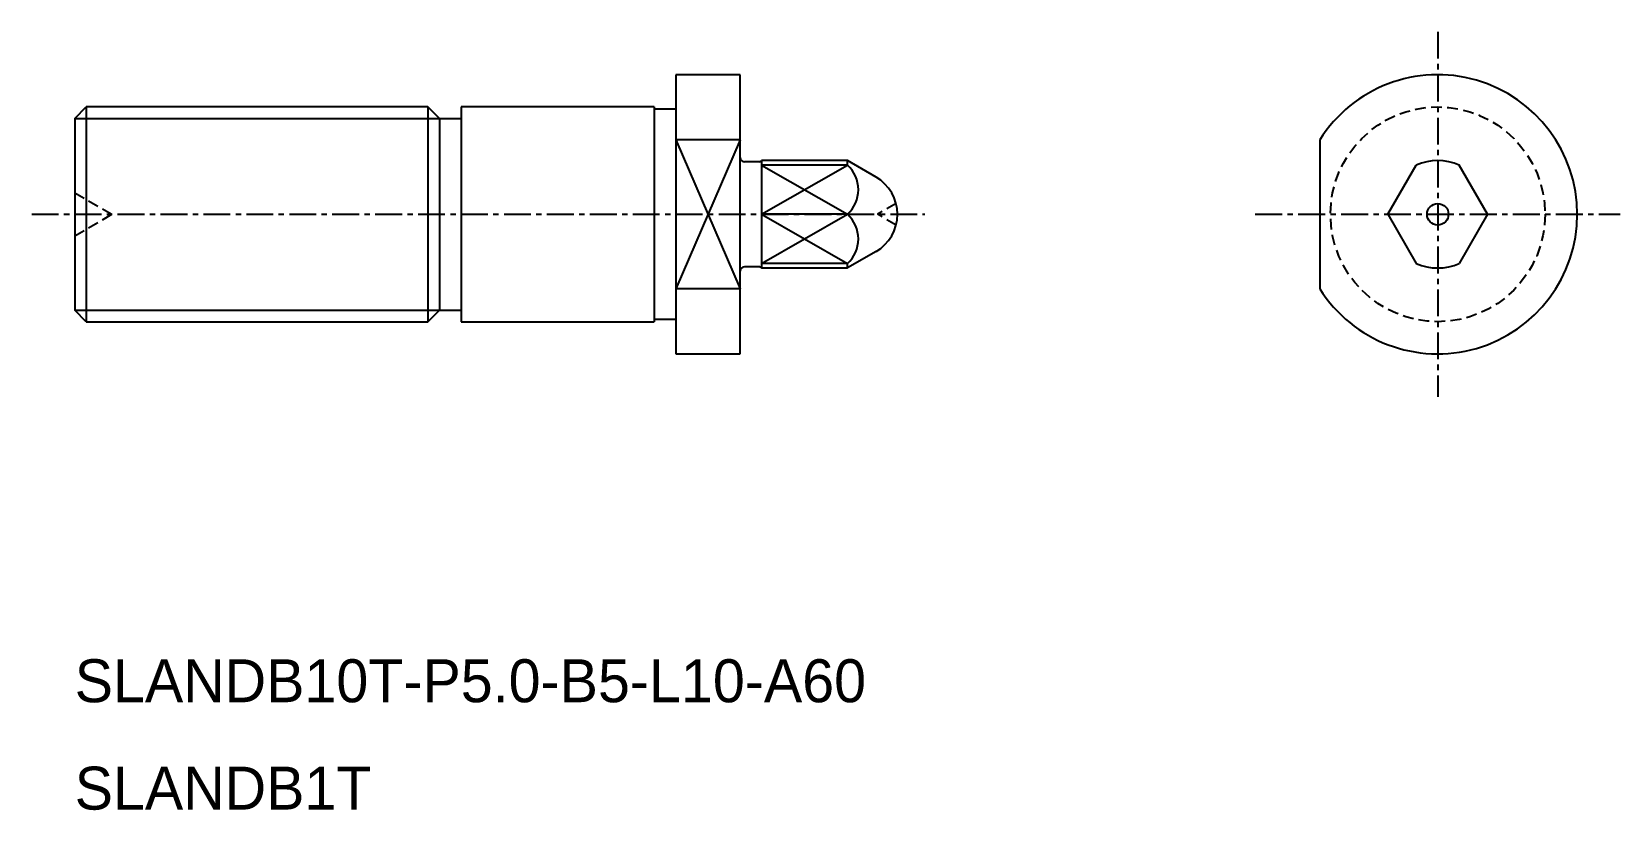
# Model space of a CAD drawing. Extents: x -1271.7 to -1197.7, y -181.3 to -145.
import ezdxf

# ---------------------------------------------------------------- set-up
doc = ezdxf.new("R2010")
doc.units = 0
doc.linetypes.add('CENTER', pattern=[2, 1.25, -0.25, 0.25, -0.25])
doc.linetypes.add('DASHED', pattern=[0.75, 0.5, -0.25])
doc.layers.get('0').update_dxf_attribs({"linetype": 'CONTINUOUS'})
doc.layers.add('CENTER', color=1, linetype='CENTER')

msp = doc.modelspace()

# ---------------------------------------------------------------- linework, layer by layer
at = {"color": 7, "linetype": 'CONTINUOUS'}
for p, q in [((-1238.651, -147.029), (-1241.651, -147.029)), ((-1241.651, -147.029), (-1241.651, -160.029)), ((-1238.651, -160.029), (-1238.651, -147.029)), ((-1269.651, -149.071), (-1269.11, -148.529)), ((-1253.193, -148.529), (-1269.11, -148.529)), ((-1269.11, -148.529), (-1269.11, -158.529)), ((-1252.651, -149.071), (-1253.193, -148.529)), ((-1253.193, -148.529), (-1253.193, -158.529)), ((-1242.651, -148.529), (-1251.651, -148.529)), ((-1251.651, -148.529), (-1251.651, -158.529)), ((-1242.651, -148.529), (-1242.651, -158.529)), ((-1241.651, -148.629), (-1242.651, -148.629)), ((-1269.651, -149.071), (-1269.651, -157.988)), ((-1252.651, -149.071), (-1252.651, -157.988)), ((-1252.651, -149.071), (-1251.651, -149.071)), ((-1237.784, -151.079), (-1238.451, -151.079)), ((-1237.651, -151.029), (-1237.651, -156.029)), ((-1233.651, -151.029), (-1237.651, -151.029)), ((-1233.651, -151.238), (-1233.651, -151.029)), ((-1232.321, -151.797), (-1233.651, -151.029)), ((-1208.474, -153.529), (-1207.151, -151.238)), ((-1203.828, -153.529), (-1205.151, -151.238)), ((-1208.474, -153.529), (-1207.151, -155.82)), ((-1203.828, -153.529), (-1205.151, -155.82)), ((-1232.321, -155.261), (-1233.651, -156.029)), ((-1237.784, -155.979), (-1238.451, -155.979)), ((-1237.651, -156.029), (-1233.651, -156.029)), ((-1233.651, -156.029), (-1233.651, -155.82)), ((-1269.11, -158.529), (-1269.651, -157.988)), ((-1253.193, -158.529), (-1252.651, -157.988)), ((-1252.651, -157.988), (-1251.651, -157.988)), ((-1269.11, -158.529), (-1253.193, -158.529)), ((-1251.651, -158.529), (-1242.651, -158.529)), ((-1241.651, -158.429), (-1242.651, -158.429)), ((-1241.651, -160.029), (-1238.651, -160.029))]:
    msp.add_line(p, q, dxfattribs=at)
at = {"color": 3, "linetype": 'CONTINUOUS'}
for p, q in [((-1269.651, -149.071), (-1252.651, -149.071)), ((-1241.651, -150.065), (-1238.651, -156.993)), ((-1238.651, -150.065), (-1241.651, -156.993)), ((-1237.651, -151.238), (-1233.651, -153.529)), ((-1237.651, -153.529), (-1233.651, -151.238)), ((-1237.651, -153.529), (-1233.651, -155.82)), ((-1237.651, -155.82), (-1233.651, -153.529)), ((-1269.651, -157.988), (-1252.651, -157.988))]:
    msp.add_line(p, q, dxfattribs=at)
for p, q in [((-1238.651, -150.065), (-1241.651, -150.065)), ((-1211.651, -150.065), (-1211.651, -156.993)), ((-1233.651, -151.238), (-1237.651, -151.238)), ((-1233.651, -153.529), (-1237.651, -153.529)), ((-1233.651, -155.82), (-1237.651, -155.82)), ((-1238.651, -156.993), (-1241.651, -156.993))]:
    msp.add_line(p, q)
at = {"color": 3, "linetype": 'DASHED'}
for p, q in [((-1269.651, -152.529), (-1267.919, -153.529)), ((-1231.385, -153.029), (-1232.251, -153.529)), ((-1269.651, -154.529), (-1267.919, -153.529)), ((-1231.385, -154.029), (-1232.251, -153.529))]:
    msp.add_line(p, q, dxfattribs=at)
msp.add_circle((-1206.151, -153.529), 5, dxfattribs=at)
at = {"color": 7, "linetype": 'CONTINUOUS'}
msp.add_circle((-1206.151, -153.529), 0.5, dxfattribs=at)
for centre, radius, start, end in [((-1206.151, -153.529), 6.5, 212.20423, 147.79577), ((-1238.451, -150.879), 0.2, 180, 270), ((-1237.784, -150.879), 0.2, 270, 311.40962), ((-1206.151, -153.529), 2.5, 66.42182, 113.57818), ((-1233.321, -153.529), 2, 300, 60), ((-1238.451, -156.179), 0.2, 90, 180), ((-1237.784, -156.179), 0.2, 48.59038, 90), ((-1206.151, -153.529), 2.5, 246.42182, 293.57818)]:
    msp.add_arc(centre, radius, start, end, dxfattribs=at)
for centre in [(-1234.688, -152.383), (-1234.688, -154.675)]:
    msp.add_arc(centre, 1.545, 312.14927, 47.85073)
at = {"layer": 'CENTER', "color": 1, "linetype": 'CENTER'}
for p, q in [((-1206.151, -145.029), (-1206.151, -162.029)), ((-1271.651, -153.529), (-1230.049, -153.529)), ((-1214.651, -153.529), (-1197.651, -153.529))]:
    msp.add_line(p, q, dxfattribs=at)

# ---------------------------------------------------------------- texts
at = {"color": 7, "linetype": 'CONTINUOUS'}
for s, p in [('SLANDB10T-P5.0-B5-L10-A60', (-1269.651, -176.25)), ('SLANDB1T', (-1269.651, -181.25))]:
    msp.add_text(s, height=2, dxfattribs=at).set_placement(p)

doc.saveas('drawing.dxf')
